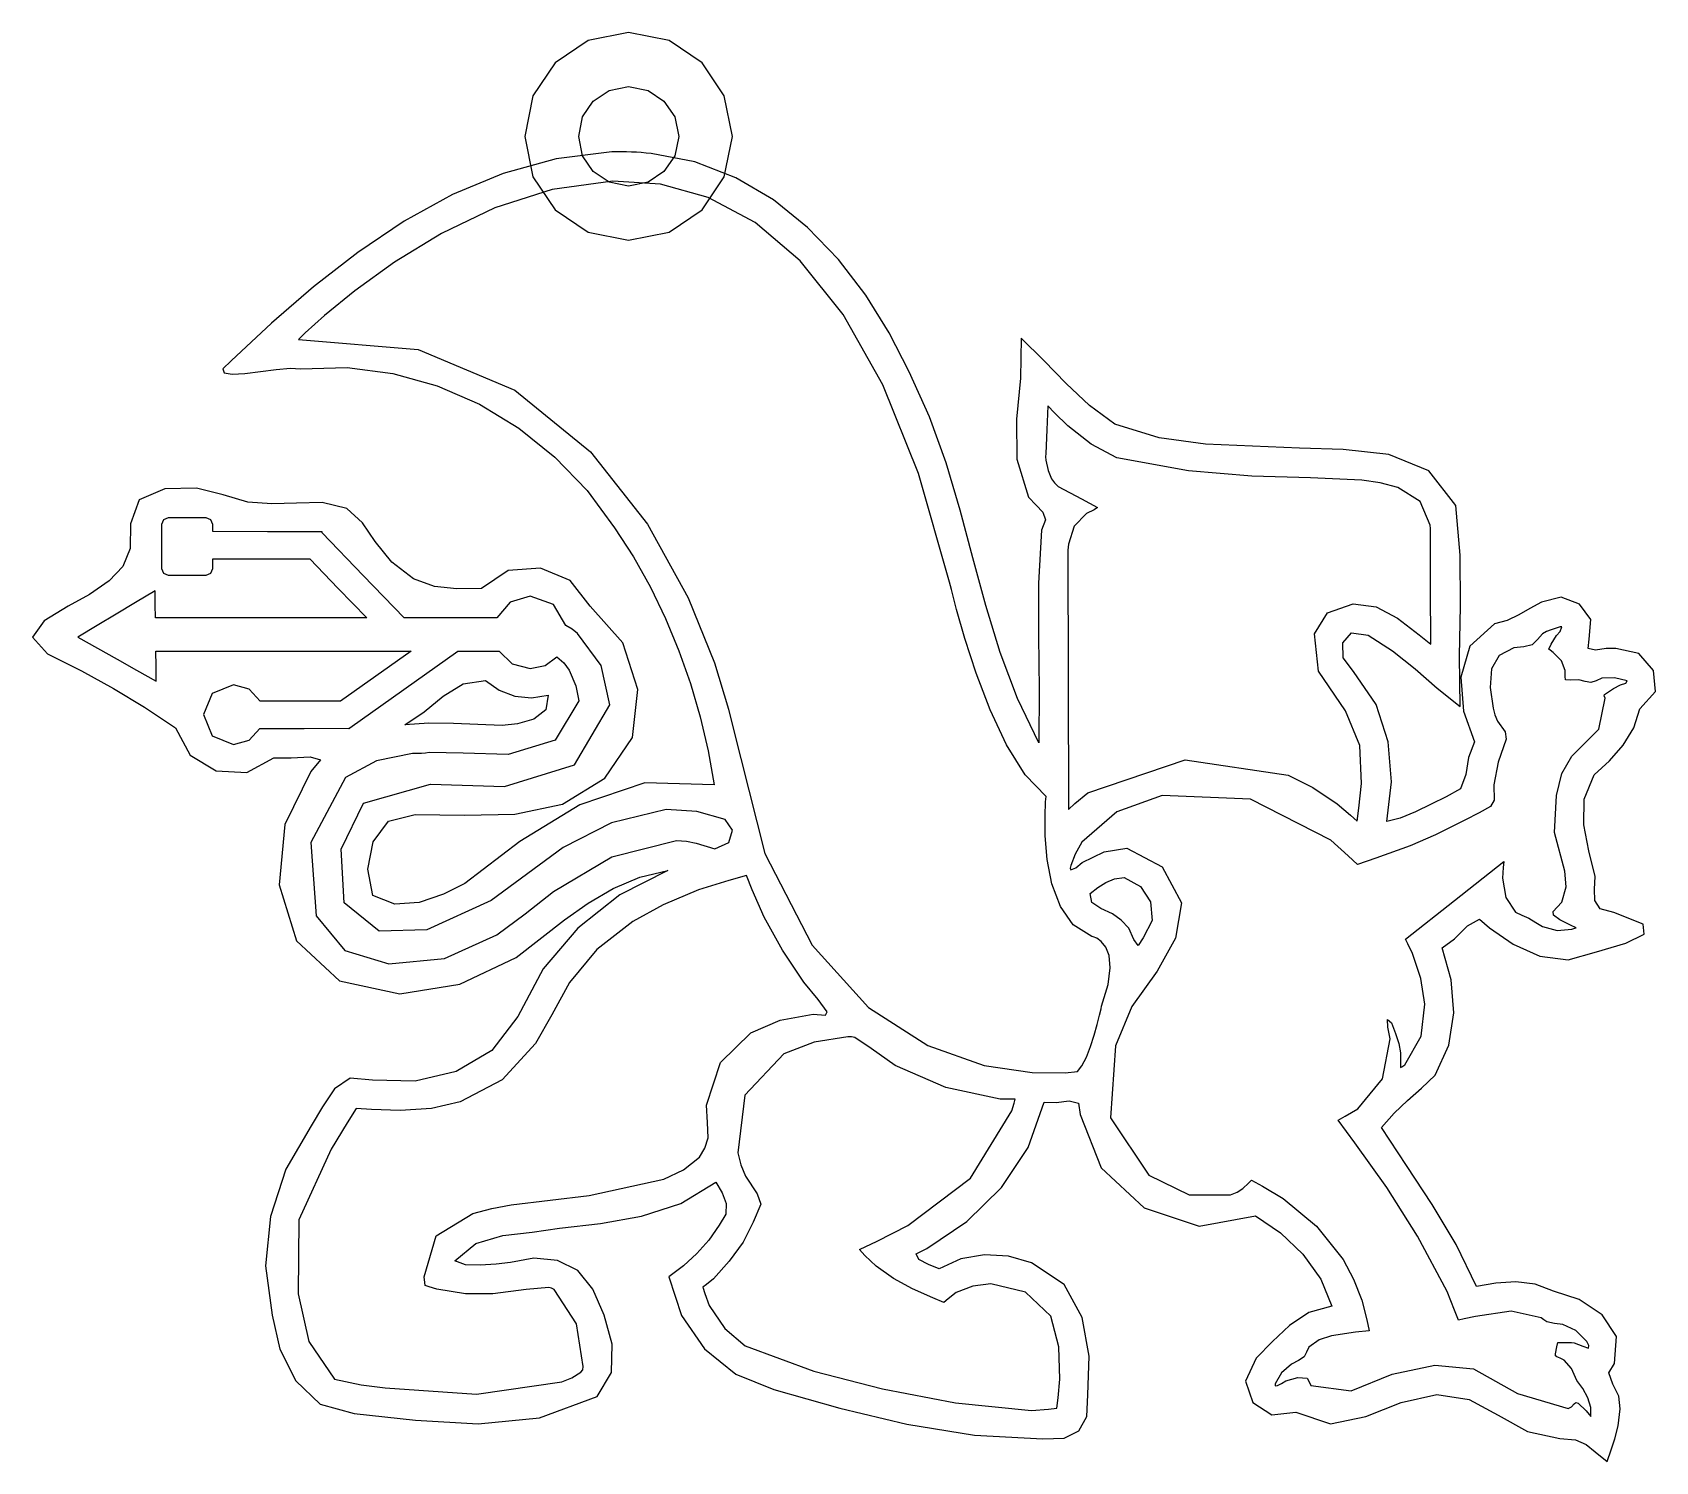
# Model space of a CAD drawing. Extents: x 0.1 to 61.8, y 0.2 to 54.5.
import ezdxf

# ---------------------------------------------------------------- set-up
doc = ezdxf.new("R2010")
doc.units = 0
for name, color, linetype in [('argola', 7, 'CONTINUOUS'), ('desenho', 7, 'CONTINUOUS'), ('fundo', 7, 'CONTINUOUS')]:
    doc.layers.add(name, color=color, linetype=linetype)

msp = doc.modelspace()

# ---------------------------------------------------------------- linework, layer by layer
at = {"layer": 'argola', "color": 7}
for p, q in [((22.779815, 54.526408), (21.242232, 54.215788)), ((24.317398, 54.215788), (22.779815, 54.526408)), ((21.242232, 54.215788), (19.986285, 53.368827)), ((25.573345, 53.368827), (24.317398, 54.215788)), ((19.986285, 53.368827), (19.139324, 52.11288)), ((26.420306, 52.11288), (25.573345, 53.368827)), ((22.041042, 52.322698), (22.779815, 52.471478)), ((22.779815, 52.471478), (23.519966, 52.322698)), ((19.139324, 52.11288), (18.828704, 50.575297)), ((21.032414, 51.31407), (21.438396, 51.916716)), ((21.438396, 51.916716), (22.041042, 52.322698)), ((23.519966, 52.322698), (24.125643, 51.916716)), ((24.125643, 51.916716), (24.534657, 51.31407)), ((26.730926, 50.575297), (26.420306, 52.11288)), ((20.883634, 50.575297), (21.032414, 51.31407)), ((24.534657, 51.31407), (24.684815, 50.575297)), ((18.828704, 50.575297), (19.139324, 49.037714)), ((21.032414, 49.836525), (20.883634, 50.575297)), ((24.684815, 50.575297), (24.534657, 49.836525)), ((26.420306, 49.037714), (26.730926, 50.575297)), ((21.438396, 49.233879), (21.032414, 49.836525)), ((24.534657, 49.836525), (24.125643, 49.233879)), ((19.139324, 49.037714), (19.986285, 47.781767)), ((22.041042, 48.827897), (21.438396, 49.233879)), ((22.779815, 48.679117), (22.041042, 48.827897)), ((23.519966, 48.827897), (22.779815, 48.679117)), ((24.125643, 49.233879), (23.519966, 48.827897)), ((25.573345, 47.781767), (26.420306, 49.037714)), ((19.986285, 47.781767), (21.242232, 46.934807)), ((24.317398, 46.934807), (25.573345, 47.781767)), ((21.242232, 46.934807), (22.779815, 46.624186)), ((22.779815, 46.624186), (24.317398, 46.934807))]:
    msp.add_line(p, q, dxfattribs=at)
at = {"layer": 'desenho', "color": 7}
for p, q in [((22.175518, 48.871165), (19.880342, 48.560058)), ((23.993372, 48.753266), (22.175518, 48.871165)), ((19.880342, 48.560058), (17.690125, 47.853378)), ((25.807745, 48.250943), (23.993372, 48.753266)), ((27.589491, 47.300914), (25.807745, 48.250943)), ((17.690125, 47.853378), (15.666836, 46.885836)), ((29.309467, 45.839892), (27.589491, 47.300914)), ((15.666836, 46.885836), (13.872449, 45.792138)), ((13.872449, 45.792138), (12.368935, 44.706991)), ((30.938531, 43.804594), (29.309467, 45.839892)), ((12.368935, 44.706991), (11.218269, 43.765107)), ((11.218269, 43.765107), (10.482422, 43.101189)), ((32.447542, 41.131735), (30.938531, 43.804594)), ((10.482422, 43.101189), (10.22337, 42.849949)), ((10.22337, 42.849949), (14.775637, 42.473558)), ((14.775637, 42.473558), (18.450804, 40.92598)), ((18.450804, 40.92598), (21.332132, 38.583662)), ((33.807355, 37.758032), (32.447542, 41.131735)), ((38.718236, 40.32201), (38.680038, 39.415704)), ((38.71817, 40.32201), (38.718158, 40.32201)), ((38.718158, 40.32201), (38.718236, 40.32201)), ((38.975713, 40.062161), (38.71817, 40.32201)), ((39.482107, 39.571963), (38.975713, 40.062161)), ((40.365774, 38.875614), (39.482107, 39.571963)), ((38.680038, 39.415704), (38.641843, 38.509395)), ((21.332132, 38.583662), (23.502881, 35.823058)), ((38.641843, 38.509395), (38.63802, 38.388028)), ((38.63802, 38.388028), (38.641843, 38.266324)), ((41.350281, 38.356608), (40.365774, 38.875614)), ((44.075343, 37.850213), (41.350281, 38.356608)), ((34.988828, 33.6202), (33.807355, 37.758032)), ((38.641843, 38.266324), (38.735737, 37.865299)), ((38.735737, 37.865299), (38.857134, 37.557946)), ((46.482552, 37.655174), (44.075343, 37.850213)), ((48.706638, 37.595448), (46.482552, 37.655174)), ((38.857134, 37.557946), (38.970419, 37.39488)), ((38.970419, 37.39488), (39.12104, 37.259316)), ((39.12104, 37.259316), (40.001569, 36.785815)), ((50.663373, 37.502387), (48.706638, 37.595448)), ((51.356502, 37.403187), (50.663373, 37.502387)), ((52.03846, 37.217647), (51.356502, 37.403187)), ((52.886208, 36.69042), (52.03846, 37.217647)), ((40.001569, 36.785815), (40.607245, 36.460654)), ((40.607245, 36.460654), (40.490627, 36.375815)), ((53.26076, 35.787), (52.886208, 36.69042)), ((5.094989, 35.991624), (5.021651, 35.81478)), ((5.021651, 35.81478), (5.021651, 34.977922)), ((5.271667, 36.064796), (5.094989, 35.991624)), ((5.271655, 36.064769), (5.27166, 36.064787)), ((5.993924, 36.064769), (5.271655, 36.064769)), ((5.27166, 36.064787), (5.271667, 36.064796)), ((6.716192, 36.064769), (5.993924, 36.064769)), ((6.892954, 35.991598), (6.716192, 36.064769)), ((6.966208, 35.814753), (6.892954, 35.991598)), ((6.966208, 35.679329), (6.966208, 35.814753)), ((23.502881, 35.823058), (25.046308, 33.020618)), ((40.197497, 36.231473), (39.728216, 35.750331)), ((40.490627, 36.375815), (40.197497, 36.231473)), ((6.966208, 35.543902), (6.966208, 35.679329)), ((9.049673, 35.540436), (6.966208, 35.543902)), ((11.133139, 35.536969), (9.049673, 35.540436)), ((11.133139, 35.516145), (11.133139, 35.536969)), ((11.133139, 35.495322), (11.133139, 35.516145)), ((12.692265, 33.880637), (11.133139, 35.495322)), ((39.728216, 35.750331), (39.509953, 35.071677)), ((53.272494, 35.665715), (53.26076, 35.787)), ((53.274717, 35.543929), (53.272494, 35.665715)), ((53.278184, 33.404904), (53.274717, 35.543929)), ((5.021651, 34.977922), (5.021651, 34.141062)), ((39.494463, 34.954032), (39.48913, 34.835551)), ((39.48913, 34.835551), (39.496063, 29.908155)), ((39.509953, 35.071677), (39.494463, 34.954032)), ((5.021651, 34.141062), (5.094989, 33.964218)), ((5.094989, 33.964218), (5.271667, 33.891046)), ((6.716203, 33.891046), (6.892965, 33.964218)), ((6.892965, 33.964218), (6.966219, 34.141062)), ((6.966219, 34.325103), (6.966219, 34.509141)), ((6.966219, 34.509141), (8.810085, 34.509141)), ((6.966219, 34.141062), (6.966219, 34.325103)), ((8.810085, 34.509141), (10.653953, 34.509141)), ((10.653953, 34.509141), (11.740827, 33.387543)), ((5.271667, 33.891046), (5.993935, 33.891046)), ((5.993935, 33.891046), (6.716203, 33.891046)), ((11.740827, 33.387543), (12.827702, 32.265943)), ((14.251393, 32.26595), (12.692265, 33.880637)), ((35.056168, 33.337524), (34.988828, 33.6202)), ((35.252449, 32.578232), (35.056168, 33.337524)), ((53.281651, 31.265879), (53.278184, 33.404904)), ((4.035499, 32.849313), (3.299341, 32.411786)), ((4.771657, 33.286841), (4.035499, 32.849313)), ((4.778591, 32.776393), (4.771657, 33.286841)), ((4.785525, 32.265943), (4.778591, 32.776393)), ((18.272186, 32.86193), (17.77245, 32.26595)), ((19.036419, 33.092391), (18.272186, 32.86193)), ((19.919228, 32.771686), (19.036419, 33.092391)), ((20.390672, 31.974265), (19.919228, 32.771686)), ((25.046308, 33.020618), (26.045673, 30.552792)), ((49.353705, 32.459429), (50.330074, 32.793754)), ((50.330074, 32.793754), (51.206101, 32.689081)), ((3.299341, 32.411786), (2.566655, 31.974258)), ((8.806613, 32.265943), (4.785525, 32.265943)), ((12.827702, 32.265943), (8.806613, 32.265943)), ((16.01192, 32.26595), (14.251393, 32.26595)), ((17.77245, 32.26595), (16.01192, 32.26595)), ((35.569061, 31.475417), (35.252449, 32.578232)), ((48.864703, 31.661738), (49.353705, 32.459429)), ((51.206101, 32.689081), (52.024626, 32.252053)), ((52.024626, 32.252053), (52.844649, 31.625958)), ((2.566655, 31.974258), (1.83397, 31.53673)), ((1.83397, 31.53673), (2.580544, 31.116566)), ((20.633023, 31.830489), (20.390672, 31.974265)), ((20.842089, 31.675634), (20.633023, 31.830489)), ((21.73459, 30.454252), (20.842089, 31.675634)), ((49.010239, 30.237287), (48.864703, 31.661738)), ((52.844649, 31.625958), (53.281651, 31.265879)), ((57.538877, 31.654793), (57.337475, 31.436335)), ((57.684664, 31.74291), (57.538877, 31.654793)), ((57.865286, 31.814525), (57.684664, 31.74291)), ((58.012209, 31.864891), (57.865286, 31.814525)), ((57.867004, 31.266702), (58.066683, 31.592307)), ((58.205586, 31.918699), (58.012209, 31.864891)), ((58.066683, 31.592307), (58.208637, 31.751428)), ((58.205592, 31.918712), (58.205586, 31.918699)), ((58.247417, 31.923984), (58.205592, 31.918717)), ((58.205592, 31.918717), (58.205592, 31.918712)), ((58.208637, 31.751428), (58.268085, 31.918717)), ((58.268085, 31.918717), (58.247417, 31.923984)), ((2.580544, 31.116566), (3.327121, 30.696399)), ((4.809848, 30.429022), (4.799425, 30.995029)), ((4.799425, 30.995029), (9.657372, 30.995029)), ((9.657372, 30.995029), (14.515321, 30.995029)), ((14.515321, 30.995029), (13.171484, 30.047053)), ((14.237503, 29.540088), (16.293189, 30.99504)), ((16.293189, 30.99504), (17.074488, 30.99504)), ((17.074488, 30.99504), (17.855788, 30.99504)), ((17.855788, 30.99504), (18.349929, 30.516385)), ((35.997392, 30.162176), (35.569061, 31.475417)), ((56.44853, 31.120037), (55.886912, 30.837186)), ((56.821387, 31.167958), (56.44853, 31.120037)), ((57.136073, 31.245045), (56.821387, 31.167958)), ((57.337475, 31.436335), (57.136073, 31.245045)), ((57.774998, 31.07144), (57.867004, 31.266702)), ((57.828028, 31.030522), (57.774998, 31.07144)), ((57.934731, 30.946433), (57.828028, 31.030522)), ((58.259722, 30.631579), (57.934731, 30.946433)), ((3.327121, 30.696399), (4.073695, 30.279706)), ((4.073695, 30.279706), (4.820271, 29.863013)), ((4.820271, 29.863013), (4.809848, 30.429022)), ((18.349929, 30.516385), (19.036419, 30.335276)), ((19.036419, 30.335276), (19.604364, 30.456604)), ((19.604364, 30.456604), (20.057317, 30.786693)), ((20.057317, 30.786693), (20.314807, 30.557946)), ((20.314807, 30.557946), (20.522625, 30.279717)), ((20.522625, 30.279717), (20.775252, 29.682041)), ((22.064389, 28.960184), (21.73459, 30.454252)), ((26.045673, 30.552792), (26.584234, 28.796034)), ((55.594309, 30.32832), (55.538221, 29.622942)), ((55.886912, 30.837186), (55.594309, 30.32832)), ((58.400038, 30.258889), (58.259722, 30.631579)), ((58.393349, 30.030208), (58.400038, 30.258889)), ((7.751002, 29.724126), (6.945424, 29.390745)), ((8.35544, 29.548466), (7.751002, 29.724126)), ((13.171484, 30.047053), (11.82765, 29.099075)), ((20.775252, 29.682041), (20.890703, 29.106031)), ((36.528835, 28.771608), (35.997392, 30.162176)), ((39.496063, 29.908155), (39.502997, 24.980758)), ((50.045334, 28.730996), (49.010239, 30.237287)), ((58.413928, 29.9047), (58.393349, 30.030208)), ((58.610914, 29.897655), (58.413928, 29.9047)), ((58.920904, 29.911633), (58.610914, 29.897655)), ((59.15653, 29.849214), (58.920904, 29.911633)), ((59.372322, 29.80746), (59.15653, 29.849214)), ((59.577168, 29.875216), (59.372322, 29.80746)), ((59.789015, 29.974137), (59.577168, 29.875216)), ((60.273546, 29.988049), (59.789015, 29.974137)), ((60.232599, 29.58105), (60.504338, 29.71717)), ((60.747409, 29.869957), (60.273546, 29.988049)), ((60.504338, 29.71717), (60.705547, 29.776647)), ((60.705547, 29.776647), (60.747409, 29.869957)), ((6.945424, 29.390745), (6.612041, 28.585165)), ((8.764955, 29.092141), (8.35544, 29.548466)), ((10.296301, 29.095608), (8.764955, 29.092141)), ((11.82765, 29.099075), (10.296301, 29.095608)), ((12.181817, 28.085133), (14.237503, 29.540088)), ((20.890703, 29.106031), (19.989646, 27.616492)), ((55.538221, 29.622942), (55.656813, 28.828225)), ((59.674901, 28.029481), (59.920972, 29.217138)), ((59.873165, 29.296699), (59.893188, 29.349091)), ((59.920972, 29.217138), (59.873165, 29.296699)), ((59.893188, 29.349091), (60.232599, 29.58105)), ((6.612041, 28.585165), (6.945424, 27.779754)), ((20.717804, 26.67229), (22.064389, 28.960184)), ((26.584234, 28.796034), (26.745253, 28.126791)), ((37.154779, 27.436807), (36.528835, 28.771608)), ((50.58459, 27.41583), (50.045334, 28.730996)), ((55.656813, 28.828225), (55.718483, 28.577653)), ((55.718483, 28.577653), (55.82349, 28.342083)), ((6.945424, 27.779754), (7.751002, 27.446203)), ((8.347755, 27.615461), (8.75801, 28.057353)), ((8.75801, 28.057353), (10.449089, 28.06082)), ((10.449089, 28.06082), (12.14017, 28.064287)), ((12.14017, 28.064287), (12.143637, 28.06082)), ((12.143637, 28.06082), (12.147103, 28.057353)), ((12.147103, 28.057353), (12.15057, 28.06082)), ((12.15057, 28.06082), (12.154037, 28.064287)), ((12.154037, 28.064287), (12.167927, 28.064287)), ((12.167927, 28.064287), (12.181817, 28.064287)), ((12.181817, 28.07471), (12.181817, 28.085133)), ((12.181817, 28.064287), (12.181817, 28.07471)), ((26.745253, 28.126791), (27.966135, 23.3005)), ((55.82349, 28.342083), (56.118704, 27.931001)), ((56.118704, 27.931001), (56.149899, 27.647594)), ((58.643113, 27.008665), (59.674901, 28.029481)), ((7.751002, 27.446203), (8.347755, 27.615461)), ((19.989646, 27.616492), (18.203033, 27.07118)), ((37.866613, 26.290874), (37.154779, 27.436807)), ((50.656484, 25.959987), (50.58459, 27.41583)), ((56.149899, 27.647594), (55.845907, 26.782539)), ((13.19677, 26.831227), (12.01514, 26.189186)), ((14.563913, 27.105911), (13.19677, 26.831227)), ((14.735646, 27.103333), (14.563913, 27.105911)), ((14.904212, 27.105911), (14.735646, 27.103333)), ((15.05311, 27.123823), (14.904212, 27.105911)), ((15.202842, 27.147573), (15.05311, 27.123823)), ((16.493757, 27.11946), (15.202842, 27.147573)), ((18.203033, 27.07118), (16.493757, 27.11946)), ((18.064135, 25.85582), (20.717804, 26.67229)), ((40.2461, 25.612743), (43.951058, 26.860377)), ((43.951058, 26.860377), (47.857695, 26.286396)), ((55.845907, 26.782539), (55.684592, 25.918317)), ((58.27409, 26.349456), (58.643113, 27.008665)), ((12.01514, 26.189186), (10.702501, 23.72378)), ((12.702683, 25.216891), (15.251318, 25.935965)), ((15.251318, 25.935965), (18.064135, 25.85582)), ((38.655728, 25.466904), (37.866613, 26.290874)), ((47.857695, 26.286396), (48.805366, 25.807977)), ((50.553088, 25.02765), (50.656484, 25.959987)), ((58.059743, 25.508569), (58.27409, 26.349456)), ((38.640416, 25.268401), (38.655728, 25.466904)), ((39.754791, 25.202079), (40.2461, 25.612743)), ((43.072668, 25.508569), (41.341781, 24.890948)), ((46.427993, 25.371589), (43.072668, 25.508569)), ((49.482798, 23.814017), (46.427993, 25.371589)), ((48.805366, 25.807977), (49.725869, 25.196049)), ((55.691748, 25.333169), (55.559573, 25.091876)), ((55.684592, 25.918317), (55.691748, 25.333169)), ((57.988432, 24.104064), (58.059743, 25.508569)), ((11.8466, 23.465697), (12.702683, 25.216891)), ((24.210359, 24.97382), (22.132087, 24.471399)), ((25.374377, 24.904011), (24.210359, 24.97382)), ((26.453557, 24.591851), (25.374377, 24.904011)), ((38.61877, 24.73882), (38.640416, 25.268401)), ((38.627282, 23.977063), (38.61877, 24.73882)), ((39.502997, 24.980758), (39.754791, 25.202079)), ((41.341781, 24.890948), (40.016919, 23.737623)), ((49.725869, 25.196049), (50.226123, 24.763773)), ((50.226123, 24.763773), (50.482862, 24.52934)), ((50.482862, 24.52934), (50.553088, 25.02765)), ((55.131046, 24.852861), (54.580344, 24.57101)), ((55.559573, 25.091876), (55.131046, 24.852861)), ((22.132087, 24.471399), (20.286498, 23.529283)), ((26.730352, 24.193743), (26.453557, 24.591851)), ((26.592455, 23.716795), (26.730352, 24.193743)), ((54.580344, 24.57101), (53.460746, 24.018197)), ((58.386153, 22.633387), (57.988432, 24.104064)), ((10.702501, 23.72378), (10.903958, 20.938852)), ((11.95958, 21.424983), (11.8466, 23.465697)), ((20.286498, 23.529283), (17.556798, 21.5126)), ((22.138283, 23.176023), (24.606217, 23.800145)), ((24.606217, 23.800145), (24.987159, 23.775895)), ((24.987159, 23.775895), (25.356265, 23.695972)), ((25.356265, 23.695972), (26.063699, 23.486874)), ((26.063699, 23.486874), (26.592455, 23.716795)), ((38.702429, 23.082031), (38.627282, 23.977063)), ((40.016919, 23.737623), (39.762347, 23.273901)), ((40.860777, 23.373156), (41.725361, 23.501497)), ((41.725361, 23.501497), (43.06453, 22.793897)), ((50.148618, 23.220008), (49.482798, 23.814017)), ((52.503823, 23.598726), (51.194767, 23.127029)), ((53.460746, 24.018197), (52.503823, 23.598726)), ((19.925364, 21.862522), (22.138283, 23.176023)), ((27.966135, 23.3005), (29.75944, 19.814214)), ((38.880687, 22.15262), (38.702429, 23.082031)), ((39.593281, 22.848678), (39.577613, 22.749089)), ((39.762347, 23.273901), (39.593281, 22.848678)), ((39.79332, 22.753479), (40.023864, 22.959796)), ((40.023864, 22.959796), (40.860777, 23.373156)), ((50.496751, 22.890347), (50.148618, 23.220008)), ((51.194767, 23.127029), (50.496751, 22.890347)), ((54.191435, 21.518733), (56.059609, 22.994521)), ((56.059609, 22.994521), (56.037475, 22.776702)), ((26.587354, 22.279864), (25.43267, 21.925008)), ((27.259175, 22.466709), (26.587354, 22.279864)), ((27.485116, 21.918419), (27.259175, 22.466709)), ((39.577613, 22.749089), (39.593281, 22.682001)), ((39.593281, 22.682001), (39.79332, 22.753479)), ((43.06453, 22.793897), (43.808826, 21.431921)), ((56.037475, 22.776702), (56.011002, 22.362536)), ((56.011002, 22.362536), (56.136954, 21.629574)), ((58.433211, 22.03107), (58.386153, 22.633387)), ((18.845489, 21.007997), (19.925364, 21.862522)), ((25.43267, 21.925008), (24.093223, 21.358223)), ((27.939756, 20.883269), (27.485116, 21.918419)), ((39.198533, 21.287732), (38.880687, 22.15262)), ((56.136954, 21.629574), (56.504089, 21.070787)), ((58.26809, 21.452756), (58.433211, 22.03107)), ((13.289916, 20.346692), (11.95958, 21.424983)), ((17.556798, 21.5126), (15.105614, 20.39714)), ((17.77245, 20.209639), (18.845489, 21.007997)), ((24.093223, 21.358223), (22.939456, 20.716598)), ((39.692445, 20.586265), (39.198533, 21.287732)), ((43.808826, 21.431921), (43.576449, 20.087143)), ((52.323261, 20.042944), (54.191435, 21.518733)), ((56.504089, 21.070787), (56.743548, 20.960447)), ((57.934735, 21.098567), (58.086578, 21.25791)), ((57.955181, 20.957836), (57.934735, 21.098567)), ((58.086578, 21.25791), (58.26809, 21.452756)), ((10.903958, 20.938852), (11.988082, 19.617324)), ((15.105614, 20.39714), (13.289916, 20.346692)), ((22.939456, 20.716598), (21.567313, 19.651726)), ((28.626884, 19.629329), (27.939756, 20.883269)), ((40.398899, 20.147122), (39.692445, 20.586265)), ((56.743548, 20.960447), (57.01801, 20.841606)), ((57.01801, 20.841606), (57.285445, 20.676624)), ((57.285445, 20.676624), (57.538877, 20.522141)), ((57.538877, 20.522141), (58.093216, 20.376854)), ((58.198641, 20.779102), (57.955181, 20.957836)), ((58.093216, 20.376854), (58.650058, 20.424913)), ((58.598777, 20.576785), (58.198641, 20.779102)), ((58.816736, 20.480472), (58.598777, 20.576785)), ((58.650058, 20.424913), (58.761899, 20.462026)), ((58.761899, 20.462026), (58.816736, 20.480472)), ((15.782601, 19.316138), (17.77245, 20.209639)), ((29.75944, 19.814214), (31.898561, 17.453262)), ((40.452295, 20.13461), (40.398899, 20.147122)), ((40.585264, 20.080551), (40.452295, 20.13461)), ((40.756959, 19.96013), (40.585264, 20.080551)), ((40.926543, 19.748534), (40.756959, 19.96013)), ((43.576449, 20.087143), (42.878212, 18.834534)), ((52.417184, 19.863099), (52.323261, 20.042944)), ((52.594111, 19.501243), (52.417184, 19.863099)), ((11.988082, 19.617324), (13.661077, 19.112347)), ((13.661077, 19.112347), (15.782601, 19.316138)), ((21.567313, 19.651726), (20.536525, 18.397006)), ((29.439851, 18.410889), (28.626884, 19.629329)), ((41.053178, 19.420951), (40.926543, 19.748534)), ((41.096021, 18.95257), (41.053178, 19.420951)), ((52.902686, 18.55399), (52.594111, 19.501243)), ((41.014235, 18.318579), (41.096021, 18.95257)), ((42.878212, 18.834534), (41.920958, 17.488977)), ((53.059419, 17.570565), (52.902686, 18.55399)), ((20.536525, 18.397006), (19.858316, 17.171179)), ((29.986219, 17.750599), (29.439851, 18.410889)), ((40.766978, 17.494169), (41.014235, 18.318579)), ((30.335741, 17.285818), (29.986219, 17.750599)), ((30.266875, 17.162339), (30.335741, 17.285818)), ((31.898561, 17.453262), (34.156891, 16.002965)), ((40.688337, 17.15831), (40.746465, 17.402668)), ((40.746465, 17.402668), (40.766978, 17.494169)), ((41.920958, 17.488977), (41.301723, 15.994076)), ((52.914716, 16.362044), (53.059419, 17.570565)), ((19.858316, 17.171179), (19.244777, 16.084359)), ((27.432779, 16.480211), (28.542876, 16.966464)), ((28.542876, 16.966464), (29.800985, 17.195534)), ((29.800985, 17.195534), (30.266875, 17.162339)), ((40.480708, 16.391932), (40.597962, 16.806323)), ((40.597962, 16.806323), (40.688337, 17.15831)), ((51.655774, 16.703872), (51.642662, 16.987194)), ((51.642662, 16.987194), (51.787949, 16.861549)), ((51.73989, 16.251037), (51.655774, 16.703872)), ((51.787949, 16.861549), (51.948237, 16.459383)), ((19.244777, 16.084359), (17.971362, 14.699771)), ((26.27615, 15.359947), (27.432779, 16.480211)), ((29.835385, 16.126526), (28.689821, 15.681556)), ((31.113586, 16.334375), (29.835385, 16.126526)), ((31.257391, 16.326775), (31.113586, 16.334375)), ((31.384437, 16.306596), (31.257391, 16.326775)), ((32.009866, 15.894347), (31.384437, 16.306596)), ((40.341944, 15.960365), (40.480708, 16.391932)), ((51.450872, 14.734551), (51.73989, 16.251037)), ((51.948237, 16.459383), (52.068605, 16.07747)), ((52.068605, 16.07747), (52.128804, 15.723225)), ((52.295481, 15.264863), (52.914716, 16.362044)), ((28.689821, 15.681556), (27.20706, 14.114567)), ((32.912312, 15.237083), (32.009866, 15.894347)), ((34.156891, 16.002965), (36.30783, 15.248651)), ((40.021348, 15.226594), (40.187034, 15.556844)), ((40.187034, 15.556844), (40.341944, 15.960365)), ((41.301723, 15.994076), (41.10057, 13.24843)), ((52.128804, 15.723225), (52.133893, 15.353953)), ((25.738227, 13.736981), (26.27615, 15.359947)), ((34.84563, 14.402197), (32.912312, 15.237083)), ((36.30783, 15.248651), (38.124774, 14.975642)), ((38.124774, 14.975642), (39.381116, 14.969264)), ((39.381116, 14.969264), (39.850253, 15.014845)), ((39.850253, 15.014845), (40.021348, 15.226594)), ((52.133893, 15.353953), (52.128804, 15.160689)), ((52.128804, 15.160689), (52.184807, 15.193358)), ((52.184807, 15.193358), (52.295481, 15.264863)), ((17.971362, 14.699771), (16.369594, 13.855051)), ((36.905621, 13.966169), (34.84563, 14.402197)), ((50.510646, 13.59809), (51.450872, 14.734551)), ((12.424899, 13.605035), (12.084544, 13.064919)), ((12.998602, 13.572811), (12.424899, 13.605035)), ((15.282636, 13.608646), (14.091671, 13.535586)), ((16.369594, 13.855051), (15.282636, 13.608646)), ((25.785314, 13.076857), (25.738227, 13.736981)), ((27.20706, 14.114567), (26.93971, 11.924373)), ((37.284116, 13.963947), (36.905621, 13.966169)), ((37.475102, 13.966169), (37.284116, 13.963947)), ((37.357039, 13.514752), (37.437904, 13.813466)), ((37.437904, 13.813466), (37.475102, 13.966169)), ((50.030366, 13.310156), (50.510646, 13.59809)), ((12.084544, 13.064919), (11.466505, 12.06327)), ((14.091671, 13.535586), (12.998602, 13.572811)), ((25.800738, 12.486902), (25.785314, 13.076857)), ((35.785412, 10.958951), (37.357039, 13.514752)), ((41.10057, 13.24843), (42.565692, 11.070152)), ((49.760598, 13.160562), (50.030366, 13.310156)), ((50.393083, 12.303759), (49.760598, 13.160562)), ((25.674203, 12.102962), (25.800738, 12.486902)), ((11.466505, 12.06327), (10.244345, 9.378851)), ((24.863123, 11.278076), (25.474328, 11.757689)), ((25.474328, 11.757689), (25.674203, 12.102962)), ((26.93971, 11.924373), (27.054828, 11.458928)), ((51.607937, 10.5979), (50.393083, 12.303759)), ((24.120075, 10.924303), (24.863123, 11.278076)), ((27.054828, 11.458928), (27.22445, 11.028482)), ((21.277921, 10.300096), (24.120075, 10.924303)), ((27.22445, 11.028482), (27.664561, 10.367274)), ((33.405399, 9.153363), (35.785412, 10.958951)), ((42.565692, 11.070152), (44.091789, 10.319911)), ((45.919794, 10.421579), (46.135363, 10.570116)), ((46.135363, 10.570116), (46.35221, 10.769379)), ((46.35221, 10.769379), (46.468718, 10.882635)), ((46.468718, 10.882635), (46.883077, 10.655899)), ((46.883077, 10.655899), (47.677128, 10.188147)), ((52.775818, 8.758505), (51.607937, 10.5979)), ((17.575299, 9.805538), (18.321096, 9.945074)), ((18.321096, 9.945074), (21.277921, 10.300096)), ((27.807821, 9.965915), (27.522496, 9.282149)), ((27.664561, 10.367274), (27.807821, 9.965915)), ((44.091789, 10.319911), (45.670056, 10.327045)), ((45.670056, 10.327045), (45.919794, 10.421579)), ((47.677128, 10.188147), (48.933263, 9.134469)), ((10.244345, 9.378851), (10.216425, 6.562921)), ((15.465441, 8.760165), (16.86267, 9.618664)), ((16.86267, 9.618664), (17.575299, 9.805538)), ((27.522496, 9.282149), (27.134167, 8.521379)), ((15.00144, 7.208789), (15.465441, 8.760165)), ((32.229546, 8.564133), (33.405399, 9.153363)), ((48.933263, 9.134469), (49.95505, 7.86161)), ((53.906695, 6.64626), (52.775818, 8.758505)), ((27.134167, 8.521379), (26.6098, 7.799555)), ((31.558059, 8.243583), (32.229546, 8.564133)), ((31.769046, 8.020931), (31.558059, 8.243583)), ((26.6098, 7.799555), (26.009095, 7.132402)), ((32.190044, 7.611599), (31.769046, 8.020931)), ((32.848057, 7.147043), (32.190044, 7.611599)), ((49.95505, 7.86161), (50.351324, 7.121648)), ((15.032416, 6.991748), (15.00144, 7.208789)), ((15.050061, 6.882379), (15.032416, 6.991748)), ((15.196153, 6.831709), (15.050061, 6.882379)), ((15.487589, 6.736536), (15.196153, 6.831709)), ((19.744804, 6.799047), (18.885498, 6.718931)), ((19.847004, 6.773657), (19.744804, 6.799047)), ((25.740689, 6.915083), (25.606292, 6.812937)), ((25.606292, 6.812937), (25.681075, 6.577117)), ((26.009095, 7.132402), (25.740689, 6.915083)), ((33.572076, 6.743488), (32.848057, 7.147043)), ((35.871889, 6.853662), (35.238849, 6.60459)), ((36.551432, 6.94489), (35.871889, 6.853662)), ((37.871765, 6.616702), (36.551432, 6.94489)), ((50.351324, 7.121648), (50.663429, 6.319846)), ((10.216425, 6.562921), (10.619335, 4.745528)), ((16.575129, 6.563332), (15.487589, 6.736536)), ((17.619669, 6.555976), (16.575129, 6.563332)), ((18.885498, 6.718931), (17.619669, 6.555976)), ((19.946206, 6.729598), (19.847004, 6.773657)), ((20.801398, 5.424433), (19.946206, 6.729598)), ((25.681075, 6.577117), (25.849363, 6.118448)), ((34.344347, 6.401522), (33.572076, 6.743488)), ((34.766596, 6.229566), (34.344347, 6.401522)), ((34.9308, 6.36766), (34.766596, 6.229566)), ((35.238849, 6.60459), (34.9308, 6.36766)), ((38.843244, 5.715645), (37.871765, 6.616702)), ((50.663429, 6.319846), (50.855052, 5.569131)), ((54.193324, 5.932325), (53.906695, 6.64626)), ((25.849363, 6.118448), (26.444705, 5.240199)), ((39.135429, 4.544904), (38.843244, 5.715645)), ((50.855052, 5.569131), (50.948169, 5.153105)), ((54.337278, 5.555913), (54.193324, 5.932325)), ((54.550376, 5.602693), (54.337278, 5.555913)), ((54.983152, 5.69481), (54.550376, 5.602693)), ((56.346572, 5.899268), (54.983152, 5.69481)), ((57.483311, 5.646196), (56.346572, 5.899268)), ((57.58804, 5.566942), (57.483311, 5.646196)), ((57.698602, 5.500353), (57.58804, 5.566942)), ((21.057387, 3.791912), (20.801398, 5.424433)), ((26.444705, 5.240199), (27.210561, 4.583629)), ((49.510578, 4.958648), (49.040852, 4.807083)), ((50.426551, 5.095963), (49.510578, 4.958648)), ((50.948169, 5.153105), (50.426551, 5.095963)), ((57.990259, 5.437183), (57.698602, 5.500353)), ((58.309752, 5.39618), (57.990259, 5.437183)), ((58.796977, 5.160083), (58.309752, 5.39618)), ((59.219532, 4.750306), (58.796977, 5.160083)), ((10.619335, 4.745528), (11.598457, 3.319659)), ((27.210561, 4.583629), (29.830145, 3.616874)), ((39.176599, 3.319659), (39.135429, 4.544904)), ((48.557877, 4.346805), (48.47579, 4.166931)), ((48.642467, 4.53501), (48.557877, 4.346805)), ((49.040852, 4.807083), (48.642467, 4.53501)), ((58.025003, 4.278031), (58.083118, 4.543659)), ((58.083118, 4.543659), (58.122231, 4.708614)), ((58.122231, 4.708614), (58.323633, 4.708614)), ((58.323633, 4.708614), (58.525035, 4.708614)), ((58.525035, 4.708614), (58.642513, 4.708581)), ((58.642513, 4.708581), (58.740326, 4.701692)), ((58.740326, 4.701692), (59.070181, 4.575601)), ((59.070181, 4.575601), (59.282027, 4.493345)), ((59.296784, 4.591825), (59.219532, 4.750306)), ((59.282027, 4.493345), (59.296784, 4.591825)), ((21.036364, 3.674655), (21.057387, 3.791912)), ((47.982703, 3.889136), (47.614153, 3.559977)), ((48.25858, 4.020284), (47.982703, 3.889136)), ((48.47579, 4.166931), (48.25858, 4.020284)), ((51.82322, 3.507162), (53.439738, 3.840795)), ((53.439738, 3.840795), (54.906749, 3.708564)), ((54.906749, 3.708564), (56.586467, 2.771727)), ((58.024559, 4.208056), (58.025003, 4.278031)), ((58.073617, 4.166913), (58.024559, 4.208056)), ((58.208264, 4.106909), (58.073617, 4.166913)), ((58.351413, 4.041905), (58.208264, 4.106909)), ((58.639569, 3.721247), (58.351413, 4.041905)), ((58.837555, 3.264078), (58.639569, 3.721247)), ((11.598457, 3.319659), (12.607633, 3.100508)), ((12.607633, 3.100508), (13.529136, 2.97936)), ((17.001439, 2.744152), (20.237895, 3.215486)), ((20.237895, 3.215486), (20.618113, 3.362191)), ((20.618113, 3.362191), (20.960163, 3.583565)), ((20.960163, 3.583565), (21.036364, 3.674655)), ((29.830145, 3.616874), (32.44006, 2.944636)), ((39.111372, 2.599809), (39.176599, 3.319659)), ((47.614153, 3.559977), (47.364608, 3.132143)), ((47.364608, 3.132143), (47.37063, 3.063639)), ((47.461832, 3.069639), (47.610286, 3.153895)), ((47.610286, 3.153895), (47.767407, 3.257151)), ((47.767407, 3.257151), (48.226185, 3.376354)), ((48.226185, 3.376354), (48.579958, 3.354375)), ((48.579958, 3.354375), (48.643907, 3.24323)), ((48.643907, 3.24323), (48.718856, 3.076579)), ((50.254454, 2.868762), (51.82322, 3.507162)), ((58.951451, 3.111875), (58.837555, 3.264078)), ((59.073681, 2.958503), (58.951451, 3.111875)), ((13.529136, 2.97936), (17.001439, 2.744152)), ((32.44006, 2.944636), (35.216987, 2.419213)), ((39.065481, 2.208478), (39.111372, 2.599809)), ((47.37063, 3.063639), (47.461832, 3.069639)), ((48.718856, 3.076579), (50.254454, 2.868762)), ((56.586467, 2.771727), (58.5042, 2.194579)), ((59.262359, 2.608592), (59.073681, 2.958503)), ((59.365366, 2.24318), (59.262359, 2.608592)), ((35.216987, 2.419213), (38.107086, 2.125139)), ((38.107086, 2.125139), (38.74646, 2.17506)), ((38.74646, 2.17506), (39.065481, 2.208478)), ((58.5042, 2.194579), (58.641376, 2.261001)), ((58.641376, 2.261001), (58.733381, 2.382091)), ((58.733381, 2.382091), (58.806248, 2.422091)), ((58.806248, 2.422091), (58.893114, 2.402912)), ((58.893114, 2.402912), (59.192244, 2.112171)), ((59.192244, 2.112171), (59.365366, 1.895936)), ((59.369455, 2.015054), (59.365366, 2.24318)), ((59.365366, 1.895936), (59.369455, 2.015054))]:
    msp.add_line(p, q, dxfattribs=at)
at = {"layer": 'fundo', "color": 7}
for p, q in [((20.030382, 49.720441), (18.012709, 49.16568)), ((22.140798, 49.982344), (20.030382, 49.720441)), ((22.327989, 49.987399), (22.140759, 49.982331)), ((22.140759, 49.982331), (22.140778, 49.982332)), ((22.140778, 49.982332), (22.140798, 49.982344)), ((22.515085, 49.988782), (22.327989, 49.987399)), ((22.70203, 49.986496), (22.515085, 49.988782)), ((22.888808, 49.980522), (22.70203, 49.986496)), ((23.0754, 49.970867), (22.888808, 49.980522)), ((23.261792, 49.957535), (23.0754, 49.970867)), ((23.447968, 49.940525), (23.261792, 49.957535)), ((23.633909, 49.919835), (23.447968, 49.940525)), ((25.304854, 49.604348), (23.633909, 49.919835)), ((26.857132, 49.004102), (25.304854, 49.604348)), ((18.012709, 49.16568), (16.08434, 48.360127)), ((28.286606, 48.158347), (26.857132, 49.004102)), ((16.08434, 48.360127), (14.241834, 47.345849)), ((29.589135, 47.106334), (28.286606, 48.158347)), ((14.241834, 47.345849), (12.481751, 46.16491)), ((30.760583, 45.887313), (29.589135, 47.106334)), ((12.481751, 46.16491), (10.800651, 44.859377)), ((31.796807, 44.540533), (30.760583, 45.887313)), ((10.800651, 44.859377), (9.195093, 43.471316)), ((32.693669, 43.105244), (31.796807, 44.540533)), ((9.195093, 43.471316), (7.661637, 42.04279)), ((33.447033, 41.620697), (32.693669, 43.105244)), ((37.711199, 42.898556), (37.685263, 41.375416)), ((38.575271, 42.048941), (37.711199, 42.898556)), ((7.661637, 42.04279), (7.354365, 41.736692)), ((39.421847, 41.171546), (38.575271, 42.048941)), ((7.354365, 41.736692), (7.396187, 41.577508)), ((7.396187, 41.577508), (7.703562, 41.530082)), ((7.703562, 41.530082), (8.192948, 41.559254)), ((8.192948, 41.559254), (8.780803, 41.629867)), ((8.780803, 41.629867), (9.383586, 41.706762)), ((9.383586, 41.706762), (9.917755, 41.75478)), ((9.917755, 41.75478), (10.299767, 41.738764)), ((10.299767, 41.738764), (12.073508, 41.78118)), ((12.073508, 41.78118), (13.815124, 41.557115)), ((13.815124, 41.557115), (15.500628, 41.085824)), ((34.226308, 39.914252), (33.447033, 41.620697)), ((37.685263, 41.375416), (37.533806, 39.821145)), ((15.500628, 41.085824), (17.106031, 40.38656)), ((40.302045, 40.339895), (39.421847, 41.171546)), ((17.106031, 40.38656), (18.607345, 39.478576)), ((41.266982, 39.627514), (40.302045, 40.339895)), ((34.856437, 38.154115), (34.226308, 39.914252)), ((37.533806, 39.821145), (37.540494, 38.295066)), ((42.954143, 39.10785), (41.266982, 39.627514)), ((18.607345, 39.478576), (19.980583, 38.381126)), ((44.716119, 38.875631), (42.954143, 39.10785)), ((19.980583, 38.381126), (21.201755, 37.113465)), ((37.540494, 38.295066), (37.988996, 36.856505)), ((46.508882, 38.791179), (44.716119, 38.875631)), ((48.288397, 38.714816), (46.508882, 38.791179)), ((49.952436, 38.670927), (48.288397, 38.714816)), ((51.685139, 38.473554), (49.952436, 38.670927)), ((53.205645, 37.854105), (51.685139, 38.473554)), ((35.388846, 36.359034), (34.856437, 38.154115)), ((54.233084, 36.543985), (53.205645, 37.854105)), ((5.14433, 37.168083), (4.171087, 36.752642)), ((6.346556, 37.195865), (5.14433, 37.168083)), ((7.361236, 36.948379), (6.346556, 37.195865)), ((21.201755, 37.113465), (22.246874, 35.694844)), ((4.171087, 36.752642), (3.843355, 35.837147)), ((8.297274, 36.667193), (7.361236, 36.948379)), ((9.2133, 36.599556), (8.297274, 36.667193)), ((10.146273, 36.631277), (9.2133, 36.599556)), ((11.133154, 36.648162), (10.146273, 36.631277)), ((12.068627, 36.419754), (11.133154, 36.648162)), ((12.656118, 35.88355), (12.068627, 36.419754)), ((37.988996, 36.856505), (38.285081, 36.551223)), ((38.285081, 36.551223), (38.53241, 36.284519)), ((54.406478, 34.64595), (54.233084, 36.543985)), ((3.843355, 35.837147), (3.825239, 34.908283)), ((13.142892, 35.163437), (12.656118, 35.88355)), ((35.874954, 34.547756), (35.388846, 36.359034)), ((38.631303, 35.989551), (38.482084, 35.59948)), ((38.53241, 36.284519), (38.631303, 35.989551)), ((22.246874, 35.694844), (22.965128, 34.580826)), ((38.482084, 35.59948), (38.364945, 33.58806)), ((3.825239, 34.908283), (3.544054, 34.222492)), ((13.776211, 34.383301), (13.142892, 35.163437)), ((22.965128, 34.580826), (23.611553, 33.4263)), ((54.41376, 32.728619), (54.406478, 34.64595)), ((3.544054, 34.222492), (3.021959, 33.674172)), ((14.603983, 33.751324), (13.776211, 34.383301)), ((18.206369, 34.067688), (17.182149, 33.377121)), ((19.429035, 34.157397), (18.206369, 34.067688)), ((20.563046, 33.690291), (19.429035, 34.157397)), ((36.366185, 32.73903), (35.874954, 34.547756)), ((3.021959, 33.674172), (2.281115, 33.157721)), ((15.405624, 33.453968), (14.603983, 33.751324)), ((16.244043, 33.369733), (15.405624, 33.453968)), ((17.182149, 33.377121), (16.244043, 33.369733)), ((21.321302, 32.710412), (20.563046, 33.690291)), ((23.611553, 33.4263), (24.187134, 32.235961)), ((38.364945, 33.58806), (38.364835, 31.564585)), ((2.281115, 33.157721), (1.467075, 32.711701)), ((36.913964, 30.951602), (36.366185, 32.73903)), ((54.372366, 30.805655), (54.41376, 32.728619)), ((57.490244, 32.863195), (57.047779, 32.621684)), ((58.248592, 33.049748), (57.490244, 32.863195)), ((58.946491, 32.784263), (58.248592, 33.049748)), ((59.371159, 32.205792), (58.946491, 32.784263)), ((0.557926, 32.148854), (0.111326, 31.524892)), ((1.467075, 32.711701), (0.557926, 32.148854)), ((22.559857, 31.320182), (21.321302, 32.710412)), ((24.187134, 32.235961), (24.692857, 31.014503)), ((56.194342, 32.170002), (55.705406, 32.036754)), ((56.628806, 32.377799), (56.194342, 32.170002)), ((57.047779, 32.621684), (56.628806, 32.377799)), ((59.309804, 31.453383), (59.371159, 32.205792)), ((0.111326, 31.524892), (0.684931, 30.895527)), ((38.364835, 31.564585), (38.399043, 29.537595)), ((49.947189, 31.312445), (50.272332, 31.690168)), ((50.272332, 31.690168), (50.899545, 31.613116)), ((50.899545, 31.613116), (51.829448, 31.017261)), ((55.705406, 32.036754), (54.771121, 31.194105)), ((0.684931, 30.895527), (1.974984, 30.247499)), ((23.129081, 29.543196), (22.559857, 31.320182)), ((24.692857, 31.014503), (25.129707, 29.76662)), ((37.56971, 29.20422), (36.913964, 30.951602)), ((49.959325, 30.73955), (49.947189, 31.312445)), ((51.829448, 31.017261), (52.691047, 30.325649)), ((54.771121, 31.194105), (54.428249, 30.009339)), ((59.27458, 31.098924), (59.309804, 31.453383)), ((59.545683, 31.042765), (59.27458, 31.098924)), ((59.952337, 31.103368), (59.545683, 31.042765)), ((60.323755, 31.099194), (59.952337, 31.103368)), ((61.193767, 30.915034), (60.323755, 31.099194)), ((61.757732, 30.268933), (61.193767, 30.915034)), ((1.974984, 30.247499), (3.19474, 29.578978)), ((50.343954, 30.231083), (49.959325, 30.73955)), ((52.691047, 30.325649), (53.531951, 29.597173)), ((54.39977, 28.89072), (54.372366, 30.805655)), ((61.832154, 29.463273), (61.757732, 30.268933)), ((15.732543, 29.28217), (16.49421, 29.752187)), ((16.49421, 29.752187), (17.341882, 29.883831)), ((17.341882, 29.883844), (17.861644, 29.516478)), ((17.341882, 29.883841), (17.341882, 29.883844)), ((17.341882, 29.883838), (17.341882, 29.883841)), ((17.341882, 29.883834), (17.341882, 29.883838)), ((17.341882, 29.883831), (17.341882, 29.883834)), ((25.129707, 29.76662), (25.49867, 28.497008)), ((51.20314, 28.97105), (50.343954, 30.231083)), ((54.428249, 30.009339), (54.534709, 28.716682)), ((3.19474, 29.578978), (4.377461, 28.866129)), ((15.006399, 28.691082), (15.732543, 29.28217)), ((17.861644, 29.516478), (18.457513, 29.292931)), ((18.457513, 29.292931), (19.089354, 29.224208)), ((19.089354, 29.224208), (19.717033, 29.321308)), ((19.717033, 29.321308), (19.631722, 28.766947)), ((22.933314, 27.716034), (23.129081, 29.543196)), ((38.384847, 27.515633), (37.56971, 29.20422)), ((38.399043, 29.537595), (38.384847, 27.515633)), ((53.531951, 29.597173), (54.39977, 28.89072)), ((61.233535, 28.800436), (61.832154, 29.463273)), ((4.377461, 28.866129), (5.556412, 28.085117)), ((14.265298, 28.196224), (15.006399, 28.691082)), ((19.173586, 28.415522), (18.551382, 28.230514)), ((19.631722, 28.766947), (19.173586, 28.415522)), ((25.49867, 28.497008), (25.800732, 27.21036)), ((51.669445, 27.544423), (51.20314, 28.97105)), ((54.534709, 28.716682), (54.948415, 27.550357)), ((61.004981, 28.0818), (61.233535, 28.800436)), ((5.556412, 28.085117), (6.102417, 27.042064)), ((15.189694, 28.257584), (14.265298, 28.196224)), ((16.116948, 28.251722), (15.189694, 28.257584)), ((17.045518, 28.212906), (16.116948, 28.251722)), ((17.973867, 28.175402), (17.045518, 28.212906)), ((18.551382, 28.230514), (17.973867, 28.175402)), ((60.601448, 27.422915), (61.004981, 28.0818)), ((21.876893, 26.175276), (22.933314, 27.716034)), ((25.800732, 27.21036), (26.036879, 25.91137)), ((51.788994, 26.033953), (51.669445, 27.544423)), ((54.948415, 27.550357), (54.719878, 26.951736)), ((60.081643, 26.827751), (60.601448, 27.422915)), ((6.102417, 27.042064), (7.100766, 26.447608)), ((8.261025, 26.387167), (9.29276, 26.946155)), ((9.29276, 26.946155), (9.943832, 26.94212)), ((9.943832, 26.94212), (10.67215, 26.981148)), ((10.67215, 26.981148), (11.063227, 26.870727)), ((11.063227, 26.870727), (10.702572, 26.418343)), ((54.719878, 26.951736), (54.621701, 26.307773)), ((59.504261, 26.300278), (60.081643, 26.827751)), ((7.100766, 26.447608), (8.261025, 26.387167)), ((10.702572, 26.418343), (9.714399, 24.405796)), ((20.267791, 25.176545), (21.876893, 26.175276)), ((23.399664, 25.988744), (20.927928, 25.151267)), ((26.036879, 25.91137), (23.399664, 25.988744)), ((51.607923, 24.522388), (51.788994, 26.033953)), ((54.621701, 26.307773), (54.416816, 25.761705)), ((59.119457, 25.372789), (59.504261, 26.300278)), ((53.868156, 25.456761), (53.30269, 25.178205)), ((54.416816, 25.761705), (53.868156, 25.456761)), ((59.105769, 24.393904), (59.119457, 25.372789)), ((13.65357, 24.528747), (14.661156, 24.793242)), ((14.661156, 24.793242), (16.541083, 24.757496)), ((16.541083, 24.757496), (18.449574, 24.794608)), ((18.449574, 24.794608), (20.267791, 25.176545)), ((20.927928, 25.151267), (18.640725, 23.758017)), ((52.703233, 24.883508), (52.121181, 24.641844)), ((53.30269, 25.178205), (52.703233, 24.883508)), ((9.714399, 24.405796), (9.49485, 22.112665)), ((13.062743, 23.744132), (13.65357, 24.528747)), ((52.121181, 24.641844), (51.607923, 24.522388)), ((59.300003, 23.40113), (59.105769, 24.393904)), ((12.870054, 22.711453), (13.062743, 23.744132)), ((18.640725, 23.758017), (16.55711, 22.168076)), ((59.538994, 22.431977), (59.300003, 23.40113)), ((13.056887, 21.702768), (12.870054, 22.711453)), ((22.198355, 21.978174), (23.210589, 22.408781)), ((24.27288, 22.661161), (22.445176, 21.73425)), ((23.210589, 22.408781), (24.27288, 22.661161)), ((40.923893, 22.205595), (41.254124, 22.335835)), ((41.254124, 22.335835), (41.621205, 22.390312)), ((41.621205, 22.390312), (42.252053, 22.053525)), ((59.514582, 21.945609), (59.538994, 22.431977)), ((9.49485, 22.112665), (10.151749, 19.984396)), ((13.888372, 21.378526), (13.056887, 21.702768)), ((15.739518, 21.75547), (14.81626, 21.44419)), ((16.55711, 22.168076), (15.739518, 21.75547)), ((22.445176, 21.73425), (20.847407, 20.470258)), ((21.242419, 21.420283), (22.198355, 21.978174)), ((40.336399, 21.779163), (40.621117, 22.014923)), ((40.399287, 21.442867), (40.336399, 21.779163)), ((40.621117, 22.014923), (40.923893, 22.205595)), ((42.252053, 22.053525), (42.63101, 21.461824)), ((59.529286, 21.519803), (59.514582, 21.945609)), ((14.81626, 21.44419), (13.888372, 21.378526)), ((20.349019, 20.78604), (21.242419, 21.420283)), ((40.744343, 21.210632), (40.399287, 21.442867)), ((41.180585, 21.010909), (40.744343, 21.210632)), ((41.517031, 20.772154), (41.180585, 21.010909)), ((42.63101, 21.461824), (42.687364, 20.761416)), ((59.725092, 21.20626), (59.529286, 21.519803)), ((60.243991, 21.056674), (59.725092, 21.20626)), ((61.359711, 20.620547), (60.243991, 21.056674)), ((18.500686, 19.35022), (20.349019, 20.78604)), ((20.847407, 20.470258), (19.5352, 18.912742)), ((41.797616, 20.465596), (41.517031, 20.772154)), ((41.990473, 20.033573), (41.797616, 20.465596)), ((42.687364, 20.761416), (42.350416, 20.098498)), ((54.190985, 20.06267), (54.684414, 20.547737)), ((54.684414, 20.547737), (55.14318, 20.808183)), ((55.14318, 20.808183), (55.517923, 20.480463)), ((55.517923, 20.480463), (56.419654, 19.853972)), ((61.405203, 20.237544), (61.359711, 20.620547)), ((10.151749, 19.984396), (11.792919, 18.466449)), ((42.154955, 19.802427), (41.990473, 20.033573)), ((42.350416, 20.098498), (42.154955, 19.802427)), ((53.712254, 19.716525), (54.190985, 20.06267)), ((56.419654, 19.853972), (57.437003, 19.405507)), ((59.592379, 19.566047), (60.707185, 19.891452)), ((60.707185, 19.891452), (61.405203, 20.237544)), ((16.361054, 18.339297), (18.500686, 19.35022)), ((54.055016, 18.505853), (53.712254, 19.716525)), ((57.437003, 19.405507), (58.51343, 19.265914)), ((58.51343, 19.265914), (59.592379, 19.566047)), ((19.5352, 18.912742), (18.564183, 17.105249)), ((11.792919, 18.466449), (14.07638, 17.971847)), ((14.07638, 17.971847), (16.361054, 18.339297)), ((54.161117, 17.248203), (54.055016, 18.505853)), ((18.564183, 17.105249), (17.583641, 15.818528)), ((53.976809, 16.012829), (54.161117, 17.248203)), ((17.583641, 15.818528), (16.227724, 15.010325)), ((53.448348, 14.868994), (53.976809, 16.012829)), ((16.227724, 15.010325), (14.65974, 14.643642)), ((52.927668, 14.381001), (53.448348, 14.868994)), ((11.596537, 14.349234), (11.134582, 13.676698)), ((12.19716, 14.755049), (11.596537, 14.349234)), ((13.042999, 14.681485), (12.19716, 14.755049)), ((14.65974, 14.643642), (13.042999, 14.681485)), ((52.401109, 13.912032), (52.927668, 14.381001)), ((11.134582, 13.676698), (10.70475, 12.950092)), ((37.979903, 12.118363), (38.586291, 13.848089)), ((38.586291, 13.848089), (39.044177, 13.835107)), ((39.044177, 13.835107), (39.530669, 13.894263)), ((39.530669, 13.894263), (39.88527, 13.814011)), ((39.88527, 13.814011), (39.947489, 13.382789)), ((51.889454, 13.424987), (52.401109, 13.912032)), ((39.947489, 13.382789), (40.748901, 11.346336)), ((51.413495, 12.882756), (51.889454, 13.424987)), ((10.70475, 12.950092), (9.752357, 11.300178)), ((52.36637, 11.440733), (51.413495, 12.882756)), ((36.960531, 10.600668), (37.979903, 12.118363)), ((9.752357, 11.300178), (9.160495, 9.503427)), ((40.748901, 11.346336), (42.387433, 9.832027)), ((53.340965, 9.962496), (52.36637, 11.440733)), ((24.761979, 9.98931), (26.099386, 10.806227)), ((26.099386, 10.806227), (26.338755, 10.394028)), ((35.637648, 9.314234), (36.960531, 10.600668)), ((23.275159, 9.508908), (24.761979, 9.98931)), ((26.338755, 10.394028), (26.493403, 9.992064)), ((26.493403, 9.992064), (26.482294, 9.589172)), ((54.254662, 8.433876), (53.340965, 9.962496)), ((9.160495, 9.503427), (8.972138, 7.630076)), ((21.713944, 9.240218), (23.275159, 9.508908)), ((26.482294, 9.589172), (26.224394, 9.174178)), ((34.120729, 8.278289), (35.637648, 9.314234)), ((42.387433, 9.832027), (44.472767, 9.129497)), ((44.472767, 9.129497), (46.61458, 9.528376)), ((46.61458, 9.528376), (47.568745, 8.881926)), ((16.968864, 8.478091), (17.997946, 8.779225)), ((17.997946, 8.779225), (19.108443, 8.910337)), ((19.108443, 8.910337), (20.153355, 9.058436)), ((20.153355, 9.058436), (21.713944, 9.240218)), ((26.224394, 9.174178), (25.836423, 8.601502)), ((47.568745, 8.881926), (48.424251, 8.061952)), ((16.168199, 7.819927), (16.968864, 8.478091)), ((25.380136, 8.087058), (24.868517, 7.624824)), ((25.836423, 8.601502), (25.380136, 8.087058)), ((33.721133, 8.07812), (34.120729, 8.278289)), ((33.815229, 7.870871), (33.721133, 8.07812)), ((36.319254, 8.046873), (35.420469, 7.888476)), ((37.233431, 7.992833), (36.319254, 8.046873)), ((48.424251, 8.061952), (49.100664, 7.11576)), ((55.024836, 6.840706), (54.254662, 8.433876)), ((8.972138, 7.630076), (9.230256, 5.750363)), ((16.577149, 7.665037), (16.168199, 7.819927)), ((17.139193, 7.644012), (16.577149, 7.665037)), ((17.744618, 7.693847), (17.139193, 7.644012)), ((18.283709, 7.75157), (17.744618, 7.693847)), ((19.182512, 7.914505), (18.283709, 7.75157)), ((20.073925, 7.830202), (19.182512, 7.914505)), ((20.855672, 7.452826), (20.073925, 7.830202)), ((21.425477, 6.736535), (20.855672, 7.452826)), ((24.868517, 7.624824), (24.31455, 7.208777)), ((34.180139, 7.67461), (33.815229, 7.870871)), ((34.592982, 7.507408), (34.180139, 7.67461)), ((35.420469, 7.888476), (34.592982, 7.507408)), ((38.107095, 7.736589), (37.233431, 7.992833)), ((39.338521, 6.908927), (38.107095, 7.736589)), ((24.31455, 7.208777), (24.797518, 5.732168)), ((40.034557, 5.655655), (39.338521, 6.908927)), ((49.100664, 7.11576), (49.517543, 6.090658)), ((55.763727, 6.961886), (55.024836, 6.840706)), ((56.518655, 7.01324), (55.763727, 6.961886)), ((57.259358, 6.933184), (56.518655, 7.01324)), ((57.955578, 6.66014), (57.259358, 6.933184)), ((21.852143, 5.743646), (21.425477, 6.736535)), ((58.921853, 6.34586), (57.955578, 6.66014)), ((59.807627, 5.760977), (58.921853, 6.34586)), ((9.230256, 5.750363), (9.524363, 4.451192)), ((22.152011, 4.644732), (21.852143, 5.743646)), ((24.797518, 5.732168), (25.666603, 4.465526)), ((40.29999, 4.187309), (40.034557, 5.655655)), ((48.647339, 5.846578), (47.918525, 5.360569)), ((49.517543, 6.090658), (48.647339, 5.846578)), ((60.345537, 4.938133), (59.807627, 5.760977)), ((47.918525, 5.360569), (47.270424, 4.746518)), ((60.268225, 3.909963), (60.345537, 4.938133)), ((9.524363, 4.451192), (10.121165, 3.24546)), ((22.128544, 3.572556), (22.152011, 4.644732)), ((25.666603, 4.465526), (26.856254, 3.49926)), ((47.270424, 4.746518), (46.642359, 4.118311)), ((40.239609, 2.714417), (40.29999, 4.187309)), ((46.642359, 4.118311), (46.236884, 3.232368)), ((60.062164, 3.551078), (60.268225, 3.909963)), ((10.121165, 3.24546), (11.051386, 2.358043)), ((21.585209, 2.659888), (22.128544, 3.572556)), ((26.856254, 3.49926), (28.300914, 2.923783)), ((46.236884, 3.232368), (46.523616, 2.42861)), ((60.205538, 3.130121), (60.062164, 3.551078)), ((60.434076, 2.668502), (60.205538, 3.130121)), ((19.393408, 1.846998), (21.585209, 2.659888)), ((28.300914, 2.923783), (30.807598, 2.211911)), ((40.211276, 1.900186), (40.239609, 2.714417)), ((52.164976, 2.426251), (53.517797, 2.729335)), ((53.517797, 2.729335), (54.741665, 2.544572)), ((54.741665, 2.544572), (55.853482, 1.951022)), ((60.483516, 2.187632), (60.434076, 2.668502)), ((11.051386, 2.358043), (12.34575, 2.01382)), ((12.34575, 2.01382), (14.680016, 1.750357)), ((30.807598, 2.211911), (33.355009, 1.603562)), ((39.904317, 1.355903), (40.211276, 1.900186)), ((46.523616, 2.42861), (47.246481, 1.955783)), ((47.246481, 1.955783), (48.1494, 2.062624)), ((48.1494, 2.062624), (49.473874, 1.616132)), ((49.473874, 1.616132), (50.814701, 1.896263)), ((50.814701, 1.896263), (52.164976, 2.426251)), ((55.853482, 1.951022), (56.967668, 1.329936)), ((60.406325, 1.536006), (60.483516, 2.187632)), ((14.680016, 1.750357), (17.060456, 1.619284)), ((17.060456, 1.619284), (19.393408, 1.846998)), ((33.355009, 1.603562), (35.934565, 1.184806)), ((39.33952, 1.072704), (39.904317, 1.355903)), ((56.967668, 1.329936), (58.19865, 1.062561)), ((60.289496, 1.043531), (60.406325, 1.536006)), ((35.934565, 1.184806), (38.537676, 1.041719)), ((38.537676, 1.041719), (39.33952, 1.072704)), ((58.19865, 1.062561), (58.794184, 1.004068)), ((58.794184, 1.004068), (59.189823, 0.832776)), ((59.189823, 0.832776), (59.537558, 0.556252)), ((59.989384, 0.182048), (60.146144, 0.621708)), ((60.146144, 0.621708), (60.289496, 1.043531)), ((59.537558, 0.556252), (59.989384, 0.182048))]:
    msp.add_line(p, q, dxfattribs=at)

doc.saveas('drawing.dxf')
